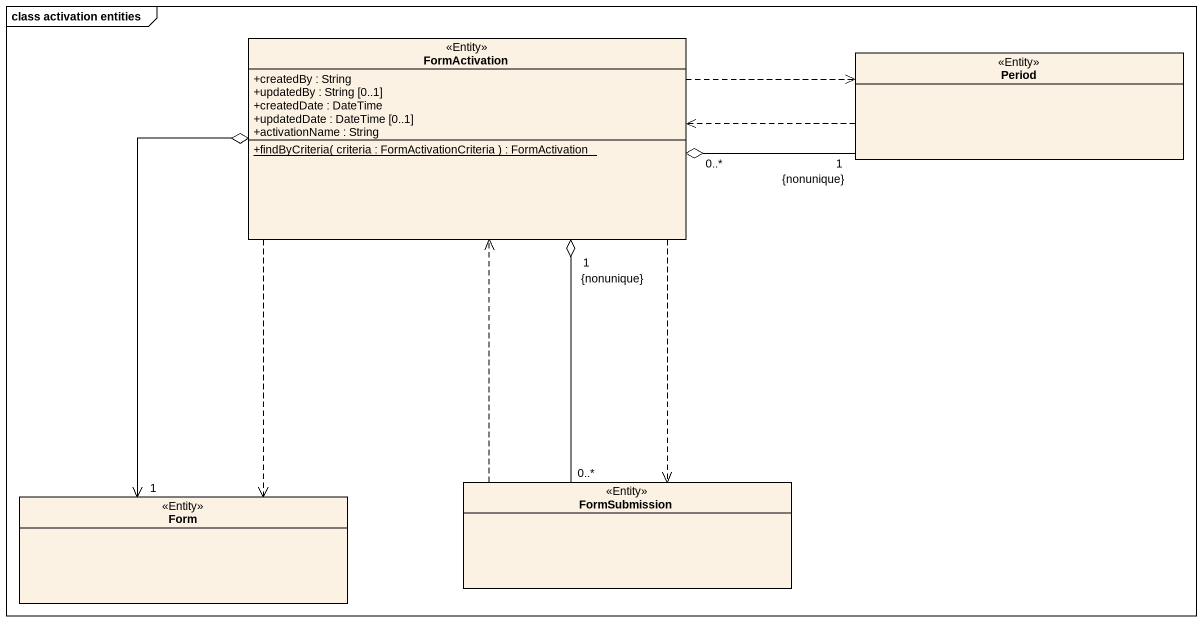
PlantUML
@startuml
mainframe class activation entities
hide circle
hide empty members
skinparam classAttributeIconSize 0
class FormActivation <<Entity>> {
  +createdBy : String
  +updatedBy : String [0..1]
  +createdDate : DateTime
  +updatedDate : DateTime [0..1]
  +activationName : String
  {static} +findByCriteria( criteria : FormActivationCriteria ) : FormActivation
}
class Period <<Entity>>
class Form <<Entity>>
class FormSubmission <<Entity>>
FormActivation "0..*" o-right- "1\n{nonunique}" Period
FormActivation .right.> Period
FormActivation o--> "1" Form
FormActivation ..> Form
FormActivation "1\n{nonunique}" o-- "0..*" FormSubmission
FormActivation ..> FormSubmission
Period .left.> FormActivation
FormSubmission .up.> FormActivation
@enduml
